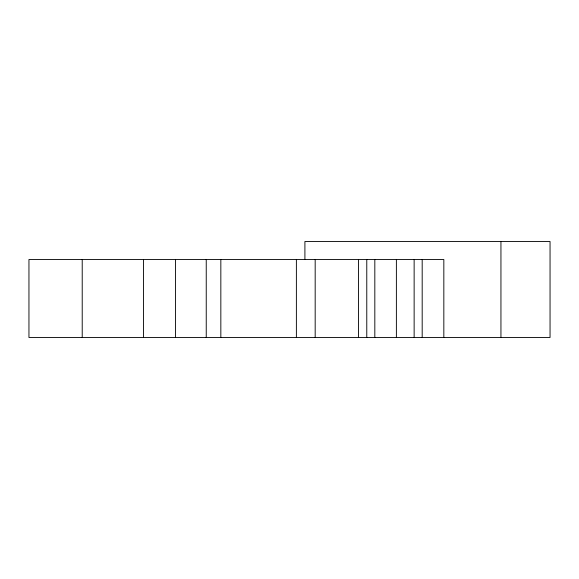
<?xml version="1.0" encoding="UTF-8"?>
<svg xmlns="http://www.w3.org/2000/svg" width="579" height="579" viewBox="0 0 579 579"><rect width="100%" height="100%" fill="white"/><g stroke="black" fill="none" stroke-linecap="round" stroke-linejoin="round"><path stroke-width="0.87" d="M500.944 241.515L500.944 337.485M443.832 337.485L443.832 259.508L28.95 259.508L28.95 337.485L550.05 337.485L550.05 241.515L304.909 241.515L304.909 259.45M422.185 259.508L422.185 337.485M414.137 259.508L414.137 337.485M396.383 259.508L396.383 337.485M374.823 259.508L374.823 337.485M366.775 259.508L366.775 337.485M358.444 259.508L358.444 337.485M315.179 259.508L315.179 337.485M296.383 259.508L296.383 337.485M220.838 259.508L220.838 337.485M206.24 259.508L206.24 337.485M175.473 259.508L175.473 337.485M143.462 259.508L143.462 337.485M82.218 259.508L82.218 337.485"/></g></svg>
